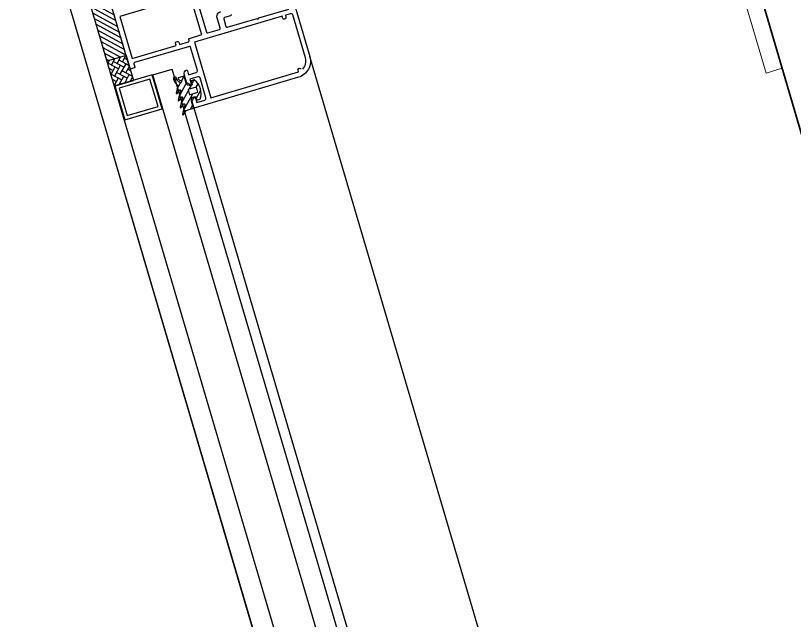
# Model space of a CAD drawing. Header units: millimetres. Extents: x 62878 to 70819, y -67946 to -61850.
# Drawn here: x 64417.92 to 64441.12, y -66468.22 to -66450.21 of the extents above; entities that cross this region are included whole.
import ezdxf

# ---------------------------------------------------------------- set-up
doc = ezdxf.new("R2010")
doc.units = ezdxf.units.MM
doc.layers.add('alan hesabı1', color=7, linetype='Continuous', plot=False)
for name, color, linetype, lineweight in [('Dog_dos_yeni', 63, 'Continuous', 5), ('DOGRAMA', 171, 'Continuous', 0), ('DUVAR-GAZBETON', 84, 'Continuous', 35)]:
    doc.layers.add(name, color=color, linetype=linetype, lineweight=lineweight)

msp = doc.modelspace()

# ---------------------------------------------------------------- hatches: boundary and pattern name
at = {"layer": 'DOGRAMA', "lineweight": -2}
h = msp.add_hatch(dxfattribs=at)
h.set_pattern_fill('ANSI31', color=256, scale=0.04, angle=433.5058, style=0)
h.set_pattern_definition([(331.42666, (64396.60004, -66320.12845), (0.06074198, 0.11153211), [])])
h.paths.add_polyline_path([(64421.11, -66451.142, -0.414214), (64421.129, -66451.107), (64420.761, -66449.858, -0.153231), (64420.157, -66449.932), (64420.561, -66451.303)])
h.paths.add_polyline_path([(64421.215, -66451.399), (64421.145, -66451.16, -0.414214), (64421.11, -66451.142), (64420.561, -66451.303), (64420.64, -66451.569)])
h = msp.add_hatch(dxfattribs=at)
h.set_pattern_fill('AR-HBONE', color=256, scale=0.03, angle=433.5058, style=0)
h.set_pattern_definition([(61.42666, (64456.95758, -66445.96999), (0.16277867, 0.04799068), [0.36, -0.12]), (331.42666, (64457.01497, -66445.8646), (0.16277867, 0.04799068), [0.36, -0.12])])
h.paths.add_polyline_path([(64421.363, -66451.901), (64421.434, -66452.141), (64420.858, -66452.311), (64420.64, -66451.569), (64421.215, -66451.399)])
h = msp.add_hatch(dxfattribs=at)
h.set_pattern_fill('ANSI31', color=256, scale=0.05, angle=433.5058, style=0)
h.set_pattern_definition([(61.42666, (64464.53512, -66550.55616), (0.13941514, -0.07592747), [])])
edge = h.paths.add_edge_path(flags=16)
edge.add_arc((64422.945, -66452.529), 0.4, 4.8897, 27.9636)
edge.add_line((64423.299, -66452.342), (64423.057, -66452.413))
edge.add_line((64423.057, -66452.413), (64423.102, -66452.566))
edge.add_line((64423.102, -66452.566), (64423.344, -66452.495))
edge = h.paths.add_edge_path()
edge.add_arc((64422.945, -66452.529), 0.5, 339.5568, 413.2966)
edge.add_line((64423.244, -66452.128), (64423.148, -66452.157))
edge.add_line((64423.148, -66452.157), (64423.182, -66452.272))
edge.add_line((64423.182, -66452.272), (64423.125, -66452.289))
edge.add_arc((64423.096, -66452.193), 0.1, 196.4267, 286.4267, ccw=False)
edge.add_line((64423, -66452.221), (64422.938, -66452.01))
edge.add_line((64422.938, -66452.01), (64422.766, -66452.061))
edge.add_line((64422.766, -66452.061), (64422.777, -66452.099))
edge.add_arc((64422.839, -66452.081), 0.065, 196.4267, 264.836)
edge.add_arc((64422.83, -66452.178), 0.0327, -109.0036, 84.836, ccw=False)
edge.add_arc((64422.912, -66452.032), 0.199, 192.077, 242.3429, ccw=False)
edge.add_arc((64422.67, -66452.089), 0.05, 17.9413, 195.4545)
edge.add_arc((64422.933, -66452.016), 0.323, 195.486, 234.8123)
edge.add_arc((64422.735, -66452.297), 0.02, -13.5733, 54.8123, ccw=False)
edge.add_line((64422.755, -66452.302), (64422.703, -66452.516))
edge.add_arc((64422.718, -66452.519), 0.015, 166.4267, 326.4267)
edge.add_line((64422.73, -66452.527), (64422.798, -66452.425))
edge.add_arc((64422.815, -66452.436), 0.02, -13.5733, 146.4267, ccw=False)
edge.add_line((64422.834, -66452.441), (64422.765, -66452.727))
edge.add_arc((64422.78, -66452.73), 0.015, 166.4267, 326.4267)
edge.add_line((64422.792, -66452.738), (64422.86, -66452.636))
edge.add_arc((64422.877, -66452.647), 0.02, -13.5733, 146.4267, ccw=False)
edge.add_line((64422.896, -66452.652), (64422.827, -66452.938))
edge.add_arc((64422.842, -66452.941), 0.015, 166.4267, 326.4267)
edge.add_line((64422.854, -66452.949), (64422.923, -66452.847))
edge.add_arc((64422.939, -66452.858), 0.02, -13.5733, 146.4267, ccw=False)
edge.add_line((64422.959, -66452.863), (64422.89, -66453.149))
edge.add_arc((64422.904, -66453.152), 0.015, 166.4267, 326.4267)
edge.add_line((64422.917, -66453.16), (64422.98, -66453.065))
edge.add_arc((64423.064, -66453.12), 0.1, 106.4267, 146.4267, ccw=False)
edge.add_line((64423.035, -66453.024), (64423.221, -66452.969))
edge.add_line((64423.221, -66452.969), (64423.159, -66452.758))
edge.add_arc((64423.255, -66452.73), 0.1, 106.4267, 196.4267, ccw=False)
edge.add_line((64423.226, -66452.634), (64423.284, -66452.617))
edge.add_line((64423.284, -66452.617), (64423.318, -66452.732))
edge.add_line((64423.318, -66452.732), (64423.414, -66452.704))

# ---------------------------------------------------------------- linework, layer by layer
at = {"layer": 'alan hesabı1'}
msp.add_lwpolyline([(63724.954, -65595.463), (64131.543, -65475.352), (64132.288, -65475.758), (64579.093, -66991.106), (64176.603, -67109.71), (64175.127, -67104.703), (64170.387, -67106.1)], close=True, dxfattribs=at)
at = {"layer": 'Dog_dos_yeni'}
msp.add_lwpolyline([(64440.761, -66451.781), (64435.953, -66435.475), (64435.474, -66435.616), (64436.958, -66440.652), (64427.846, -66443.338), (64427.988, -66443.818), (64437.1, -66441.131), (64438.655, -66446.407), (64429.543, -66449.093), (64429.684, -66449.573), (64438.797, -66446.886), (64440.281, -66451.922), (64440.761, -66451.781)], close=True, dxfattribs=at)
at = {"layer": 'DOGRAMA', "lineweight": -2}
for p, q in [((64448.364, -66545.591), (64420.157, -66449.933)), ((64419.603, -66450.211), (64447.727, -66545.647)), ((64421.215, -66451.399), (64420.64, -66451.569)), ((64421.215, -66451.399), (64420.64, -66451.569)), ((64421.215, -66451.399), (64421.434, -66452.141)), ((64453.075, -66540.919), (64426.687, -66451.427)), ((64422.009, -66451.971), (64422.585, -66451.802)), ((64449.389, -66542.703), (64422.585, -66451.802)), ((64420.858, -66452.311), (64421.434, -66452.141)), ((64448.81, -66542.874), (64422.01, -66451.972)), ((64449.354, -66541.526), (64423.232, -66452.935))]:
    msp.add_line(p, q, dxfattribs=at)
at = {"layer": 'DOGRAMA', "lineweight": -2, "ltscale": 0.5}
for points in [[(64423.093, -66448.962), (64423.607, -66450.708, 0.414214), (64423.644, -66450.728), (64423.995, -66450.625, 0.414214), (64424.015, -66450.588), (64423.924, -66450.281, -0.414214), (64424.026, -66450.094)], [(64426.041, -66449.24), (64426.686, -66451.426, -0.414214), (64426.348, -66452.047), (64423.269, -66452.955, -0.414214), (64423.232, -66452.935), (64423.184, -66452.773, -0.19911), (64423.188, -66452.734), (64423.226, -66452.664, -0.668097), (64423.278, -66452.669), (64423.316, -66452.795), (64423.555, -66452.725, 0.414214), (64423.589, -66452.663), (64423.414, -66452.068, 0.414214), (64423.352, -66452.034), (64423.112, -66452.105), (64423.149, -66452.231, -0.668097), (64423.109, -66452.264), (64423.038, -66452.225, -0.198962), (64423.014, -66452.196), (64422.943, -66451.956, -0.372839), (64422.997, -66451.837, -0.45685), (64423.039, -66451.855), (64423.072, -66451.971), (64423.303, -66451.903, 0.414214), (64423.336, -66451.841), (64423.133, -66451.15, 0.414214), (64423.096, -66451.13), (64421.465, -66451.61, 0.414214), (64421.445, -66451.648), (64421.47, -66451.734, -0.414214), (64421.45, -66451.771), (64421.364, -66451.797, -0.414214), (64421.326, -66451.776), (64420.741, -66449.791, -0.414214)], [(64424.342, -66450.178, -0.414214), (64424.322, -66450.216), (64424.14, -66450.269, 0.414214), (64424.12, -66450.307), (64424.188, -66450.537, 0.414214), (64424.225, -66450.557), (64425.112, -66450.295), (64425.149, -66450.316), (64425.17, -66450.278), (64426.057, -66450.017, 0.414214)], [(64426.473, -66451.81, 0.26214), (64426.552, -66451.466), (64426.176, -66450.19, 0.414214), (64426.114, -66450.157), (64425.96, -66450.202), (64425.974, -66450.25, -0.414214), (64425.94, -66450.312), (64425.921, -66450.317, -0.414214), (64425.884, -66450.297), (64425.864, -66450.23), (64423.246, -66451.002), (64423.735, -66452.661), (64426.353, -66451.889), (64426.334, -66451.822, -0.414214), (64426.354, -66451.785), (64426.373, -66451.779, -0.361813), (64426.432, -66451.805)]]:
    msp.add_lwpolyline(points, format="xyb", dxfattribs=at)
at = {"layer": 'DOGRAMA', "linetype": 'ByBlock', "lineweight": -2}
msp.add_lwpolyline([(64422.334, -66449.853), (64421.029, -66450.238), (64421.397, -66451.485), (64422.701, -66451.1), (64422.681, -66451.033, -0.414214), (64422.702, -66450.996), (64422.73, -66450.987, -0.414214), (64422.793, -66451.021), (64422.807, -66451.069), (64423.066, -66450.993, 0.414214), (64423.086, -66450.955), (64423.077, -66450.927, -0.414214), (64423.098, -66450.889), (64423.443, -66450.787, 0.414214), (64423.463, -66450.75), (64423.104, -66449.532, 0.414214)], format="xyb", dxfattribs=at)
at = {"layer": 'DOGRAMA', "lineweight": -2}
for points in [[(64420.877, -66452.305), (64421.174, -66453.312), (64422.287, -66452.984), (64421.99, -66451.977)], [(64421.002, -66452.373), (64421.242, -66453.188), (64422.163, -66452.916), (64421.922, -66452.101)]]:
    msp.add_lwpolyline(points, close=True, dxfattribs=at)
for points in [[(64423.414, -66452.704, 0.333333), (64423.244, -66452.128), (64423.148, -66452.157), (64423.182, -66452.272), (64423.125, -66452.289, -0.414214), (64423, -66452.221), (64422.938, -66452.01), (64422.766, -66452.061), (64422.777, -66452.099, 0.307685), (64422.833, -66452.145, -1.128702), (64422.82, -66452.209, -0.222912), (64422.717, -66452.074, 0.978531), (64422.621, -66452.103, 0.173298), (64422.747, -66452.281, -0.307572), (64422.755, -66452.302), (64422.703, -66452.516, 0.8391), (64422.73, -66452.527), (64422.798, -66452.425, -0.8391), (64422.834, -66452.441), (64422.765, -66452.727, 0.8391), (64422.792, -66452.738), (64422.86, -66452.636, -0.8391), (64422.896, -66452.652), (64422.827, -66452.938, 0.8391), (64422.854, -66452.949), (64422.923, -66452.847, -0.8391), (64422.959, -66452.863), (64422.89, -66453.149, 0.8391), (64422.917, -66453.16), (64422.98, -66453.065, -0.176327), (64423.035, -66453.024), (64423.221, -66452.969), (64423.159, -66452.758, -0.414214), (64423.226, -66452.634), (64423.284, -66452.617), (64423.318, -66452.732)], [(64423.344, -66452.495, 0.101021), (64423.299, -66452.342), (64423.057, -66452.413), (64423.102, -66452.566)], [(64423.344, -66452.495, 0.101021), (64423.299, -66452.342), (64423.057, -66452.413), (64423.102, -66452.566)]]:
    msp.add_lwpolyline(points, format="xyb", close=True, dxfattribs=at)
at = {"layer": 'DUVAR-GAZBETON', "ltscale": 5}
msp.add_line((64145.514, -65450.485), (64605.205, -67009.475), dxfattribs=at)

doc.saveas('drawing.dxf')
